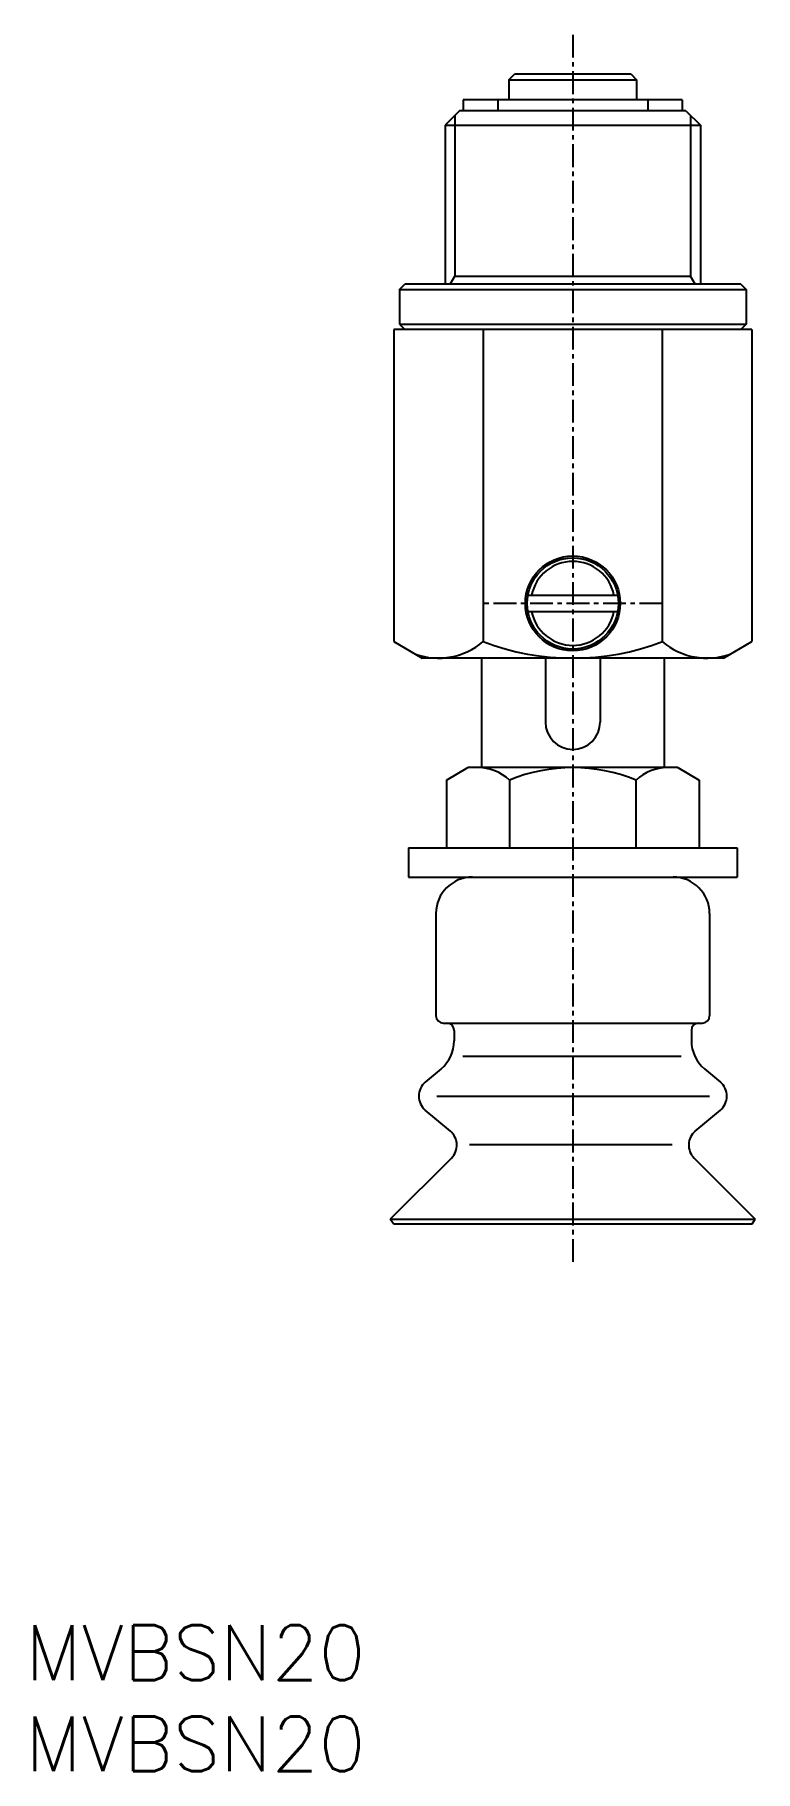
# Model space of a CAD drawing. Extents: x 0.5 to 40, y 0 to 95.2.
import ezdxf

# ---------------------------------------------------------------- set-up
doc = ezdxf.new("R2010")
doc.units = 0
doc.linetypes.add('CENTER', pattern=[2, 1.25, -0.25, 0.25, -0.25])
doc.layers.get('0').update_dxf_attribs({"linetype": 'CONTINUOUS'})
doc.layers.add('CENTER', color=1, linetype='CENTER')
doc.styles.get("Standard").update_dxf_attribs({"font": 'txt.shx'})

# ---------------------------------------------------------------- blocks, each defined once
blk = doc.blocks.new('*U6')
at = {"color": 7, "linetype": 'CONTINUOUS'}
blk.add_text('MVBSN20', height=3, dxfattribs=at).set_placement((0, 0))
blk = doc.blocks.new('*U7')
at = {"color": 7, "linetype": 'CONTINUOUS'}
blk.add_text('MVBSN20', height=3, dxfattribs=at).set_placement((0, 5))

msp = doc.modelspace()

# ---------------------------------------------------------------- linework, layer by layer
at = {"color": 7, "linetype": 'CONTINUOUS'}
for p, q in [((26.5, 92.7), (26.8, 93)), ((26.5, 92.7), (26.5, 91.6)), ((26.5, 92.7), (33.5, 92.7)), ((33.2, 93), (26.8, 93)), ((33.2, 93), (33.5, 92.7)), ((33.5, 92.7), (33.5, 91.6)), ((36, 91.6), (24, 91.6)), ((24, 91.6), (24, 91)), ((25.891, 91.6), (25.891, 91)), ((34.109, 91.6), (34.109, 91)), ((36, 91.6), (36, 91)), ((23.8, 91), (23, 90.2)), ((23.541, 90.742), (23.541, 81.938)), ((36.2, 91), (23.8, 91)), ((36.2, 91), (37, 90.2)), ((36.458, 90.742), (36.458, 81.938)), ((23, 90.2), (23, 81.5)), ((23, 90.2), (37, 90.2)), ((37, 90.2), (37, 81.5)), ((23.289, 81.5), (23.542, 81.938)), ((23.541, 81.938), (36.458, 81.938)), ((36.711, 81.5), (36.458, 81.938)), ((20.5, 81.2), (20.8, 81.5)), ((20.5, 81.2), (20.5, 79.3)), ((20.5, 81.2), (39.5, 81.2)), ((39.2, 81.5), (20.8, 81.5)), ((39.2, 81.5), (39.5, 81.2)), ((39.5, 81.2), (39.5, 79.3)), ((39.815, 79), (20.185, 79)), ((20.185, 79), (20.185, 61.904)), ((20.5, 79.3), (20.8, 79)), ((20.5, 79.3), (39.5, 79.3)), ((25.093, 79), (25.093, 61.904)), ((34.907, 79), (34.907, 61.904)), ((39.5, 79.3), (39.2, 79)), ((39.815, 79), (39.815, 61.904)), ((27.541, 64.45), (32.459, 64.45)), ((27.541, 63.55), (32.459, 63.55)), ((20.185, 61.904), (21.75, 61)), ((38.25, 61), (39.815, 61.904)), ((38.25, 61), (21.75, 61)), ((25, 61), (25, 55)), ((28.5, 61), (28.5, 57.5)), ((31.5, 61), (31.5, 57.5)), ((35, 61), (35, 55)), ((23.072, 54.32), (24.25, 55)), ((23.072, 54.32), (23.072, 50.6)), ((35.75, 55), (24.25, 55)), ((26.536, 54.32), (26.536, 50.6)), ((33.464, 54.32), (33.464, 50.6)), ((35.75, 55), (36.928, 54.32)), ((36.928, 54.32), (36.928, 50.6)), ((21, 50.6), (39, 50.6)), ((21, 50.6), (21, 49)), ((39, 50.6), (39, 49)), ((21, 49), (39, 49)), ((22.5, 47), (22.5, 41.4)), ((37.5, 47), (37.5, 41.4)), ((22.9, 41), (37.1, 41)), ((23.5, 40.6), (23.5, 40.03)), ((36.5, 40.6), (36.5, 40.03)), ((23.98, 39.185), (35.931, 39.185)), ((22.786, 38.498), (21.913, 37.766)), ((37.214, 38.498), (38.087, 37.766)), ((23.291, 35.078), (21.913, 36.234)), ((22.544, 37), (37.498, 37)), ((36.709, 35.078), (38.087, 36.234)), ((24.332, 34.355), (35.449, 34.355)), ((23.355, 33.605), (20, 30.25)), ((36.645, 33.605), (40, 30.25)), ((20, 30.25), (40, 30.25)), ((20.175, 30), (20, 30.25)), ((20.175, 30), (39.825, 30)), ((39.825, 30), (40, 30.25))]:
    msp.add_line(p, q, dxfattribs=at)
for radius in [2.6, 2.5]:
    msp.add_circle((30, 64), radius, dxfattribs=at)
for centre, radius, start, end in [((30, 64), 2.3, 11.28284, 168.71716), ((30, 64), 2.3, 191.28284, 348.71716), ((22.639, 64.784), 3.784, 250.42988, 310.4299), ((30, 74.779), 13.779, 249.13594, 290.86407), ((37.361, 64.784), 3.784, 229.5701, 289.57009), ((30, 57.5), 1.5, 180, 0), ((24.804, 52.455), 2.545, 47.11672, 90), ((30, 45.839), 9.161, 67.78069, 112.21931), ((35.196, 52.455), 2.545, 90, 132.88328), ((24.5, 47), 2, 90, 180), ((35.5, 47), 2, 0, 90), ((22.9, 41.4), 0.4, 180, 270), ((23.1, 40.6), 0.4, 0, 90), ((36.9, 40.6), 0.4, 90, 180), ((37.1, 41.4), 0.4, 270, 0), ((21.5, 40.03), 2, 310, 0), ((38.5, 40.03), 2, 180, 230.00001), ((22.556, 37), 1, 130.00001, 229.99999), ((37.444, 37), 1, 310.00001, 49.99999), ((22.648, 34.312), 1, 314.99999, 50.00001), ((37.352, 34.312), 1, 129.99999, 224.99999)]:
    msp.add_arc(centre, radius, start, end, dxfattribs=at)
at = {"layer": 'CENTER', "color": 1, "linetype": 'CENTER'}
for p, q in [((30, 95.163), (30, 27.736)), ((34.907, 64), (25.093, 64))]:
    msp.add_line(p, q, dxfattribs=at)

# ---------------------------------------------------------------- block references
at = {"color": 7, "linetype": 'CONTINUOUS'}
for name in ['*U7', '*U6']:
    msp.add_blockref(name, (0, 0), dxfattribs=at)

doc.saveas('drawing.dxf')
